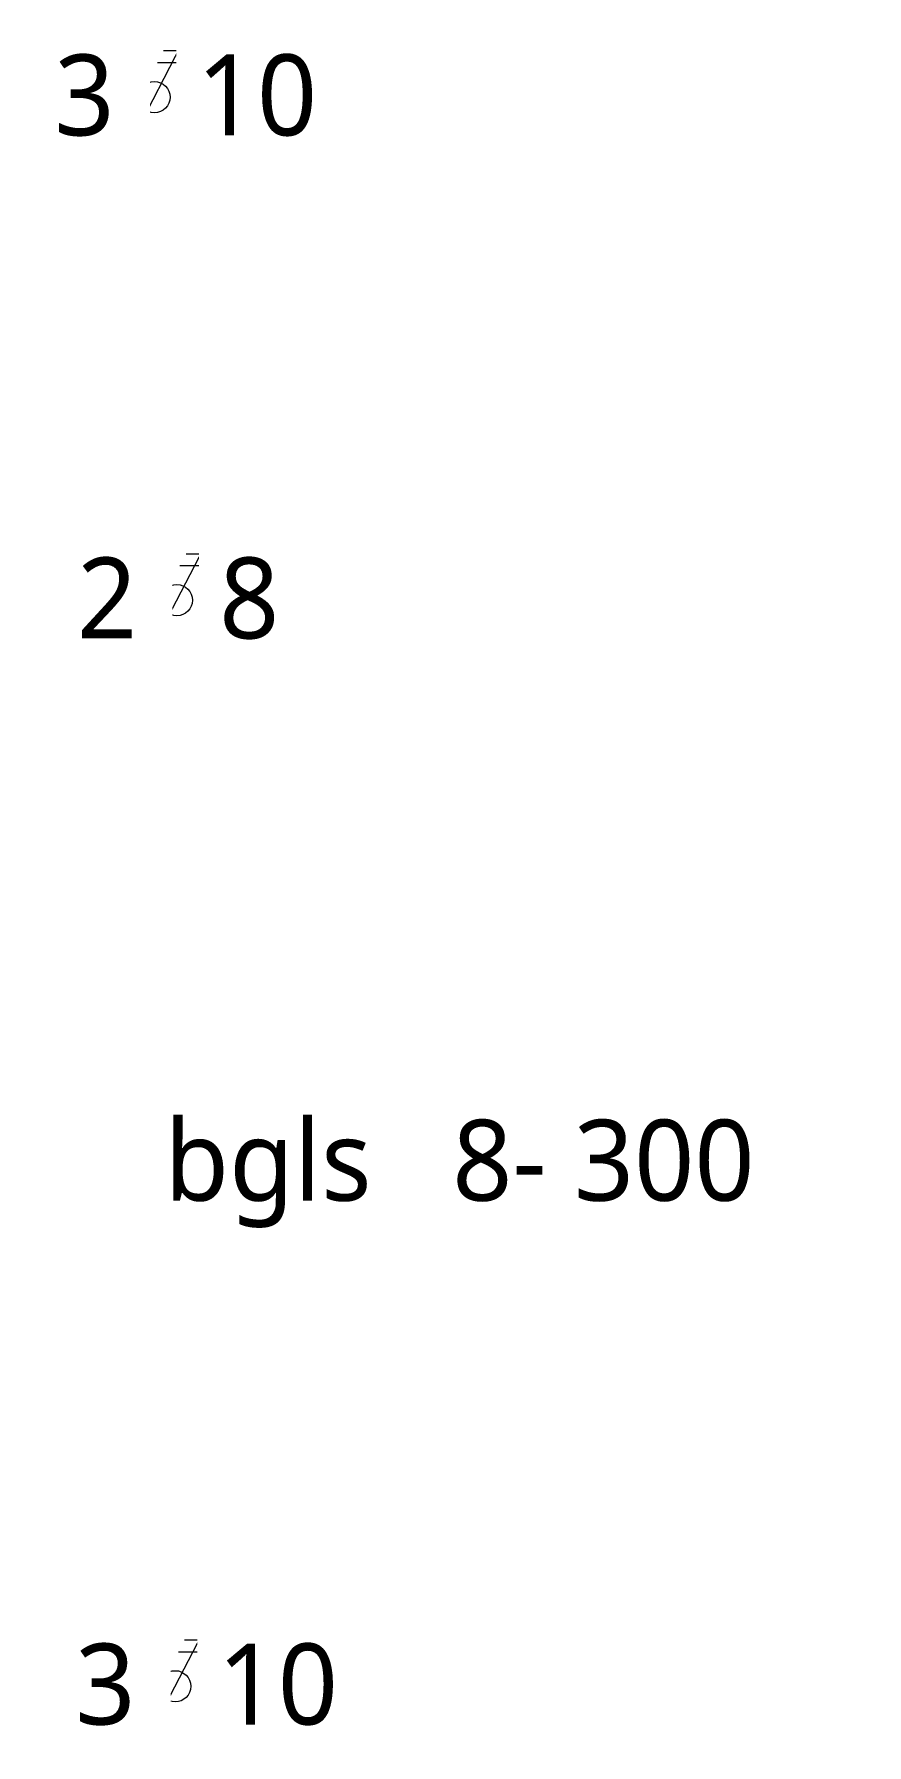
# Model space of a CAD drawing. Header units: millimetres. Extents: x -14163 to 55687, y -143 to 37302.
# Drawn here: x 4149 to 4407, y 25 to 553 of the extents above; entities that cross this region are included whole.
import ezdxf

# ---------------------------------------------------------------- set-up
doc = ezdxf.new("R2010")
doc.units = ezdxf.units.MM
doc.layers.add('A-DETL-IDEN', color=3, linetype='Continuous', lineweight=18)
doc.styles.add('Segoe UI_3', font='segoeui.ttf', dxfattribs={"height": 25})

# ---------------------------------------------------------------- blocks, each defined once
blk = doc.blocks.new('28_TAG_DI_wapening - 2_5 aantal_diameter-3658683-Details Constructie')
at = {"layer": 'A-DETL-IDEN'}
for p, q in [((-3.627, -1.307), (-2.231, 1.394)), ((-1.874, 1.21), (-2.777, 1.21)), ((-2.064, 0.842), (-2.967, 0.842))]:
    blk.add_line(p, q, dxfattribs=at)
blk.add_circle((-3.063, -0.216), 0.483, dxfattribs=at)
blk = doc.blocks.new('28_TAG_DI_wapening - 2_5 omschrijving_diameter_hoh-3658684-Details Constructie')
at = {"layer": 'A-DETL-IDEN'}
for p, q in [((-3.627, -1.307), (-2.231, 1.394)), ((-1.874, 1.21), (-2.777, 1.21)), ((-2.064, 0.842), (-2.967, 0.842))]:
    blk.add_line(p, q, dxfattribs=at)
blk.add_circle((-3.063, -0.216), 0.483, dxfattribs=at)

msp = doc.modelspace()

# ---------------------------------------------------------------- block references
at = {"layer": 'A-DETL-IDEN', "xscale": 9.999999999999996, "yscale": 9.999999999999996, "zscale": 9.999999999999996}
for name, p in [('28_TAG_DI_wapening - 2_5 aantal_diameter-3658683-Details Constructie', (4217.04, 535.96)), ('28_TAG_DI_wapening - 2_5 aantal_diameter-3658683-Details Constructie', (4223.98, 380.63)), ('28_TAG_DI_wapening - 2_5 omschrijving_diameter_hoh-3658684-Details Constructie', (4296, 207.02)), ('28_TAG_DI_wapening - 2_5 aantal_diameter-3658683-Details Constructie', (4223.48, 45.26))]:
    msp.add_blockref(name, p, dxfattribs=at)

# ---------------------------------------------------------------- next in the draw order: texts
at = {"layer": 'A-DETL-IDEN', "lineweight": 13, "char_height": 25, "attachment_point": 1, "style": 'Segoe UI_3', "bg_fill": 3, "box_fill_scale": 1.25, "bg_fill_color": 9, "bg_fill_true_color": 13158600, "bg_fill_transparency": 0}
for s, insert, width in [('3', (4155.51, 546.99), 23.2489), ('10', (4199.47, 546.99), 46.4979), ('2', (4162.46, 391.66), 23.2489), ('8', (4206.41, 391.66), 23.2489), ('bgls', (4189.47, 218.05), 77.7637), ('3', (4161.96, 56.3), 23.2489), ('10', (4205.91, 56.3), 46.4979)]:
    msp.add_mtext(s, dxfattribs=dict(at, insert=insert, width=width))

# ---------------------------------------------------------------- next in the draw order: texts
at = {"layer": 'A-DETL-IDEN', "lineweight": 13, "insert": (4278.43, 218.05), "char_height": 25, "width": 121.8565, "attachment_point": 1, "style": 'Segoe UI_3', "bg_fill": 3, "box_fill_scale": 1.25, "bg_fill_color": 9, "bg_fill_true_color": 13158600, "bg_fill_transparency": 0}
msp.add_mtext('8- 300', dxfattribs=at)

doc.saveas('drawing.dxf')
